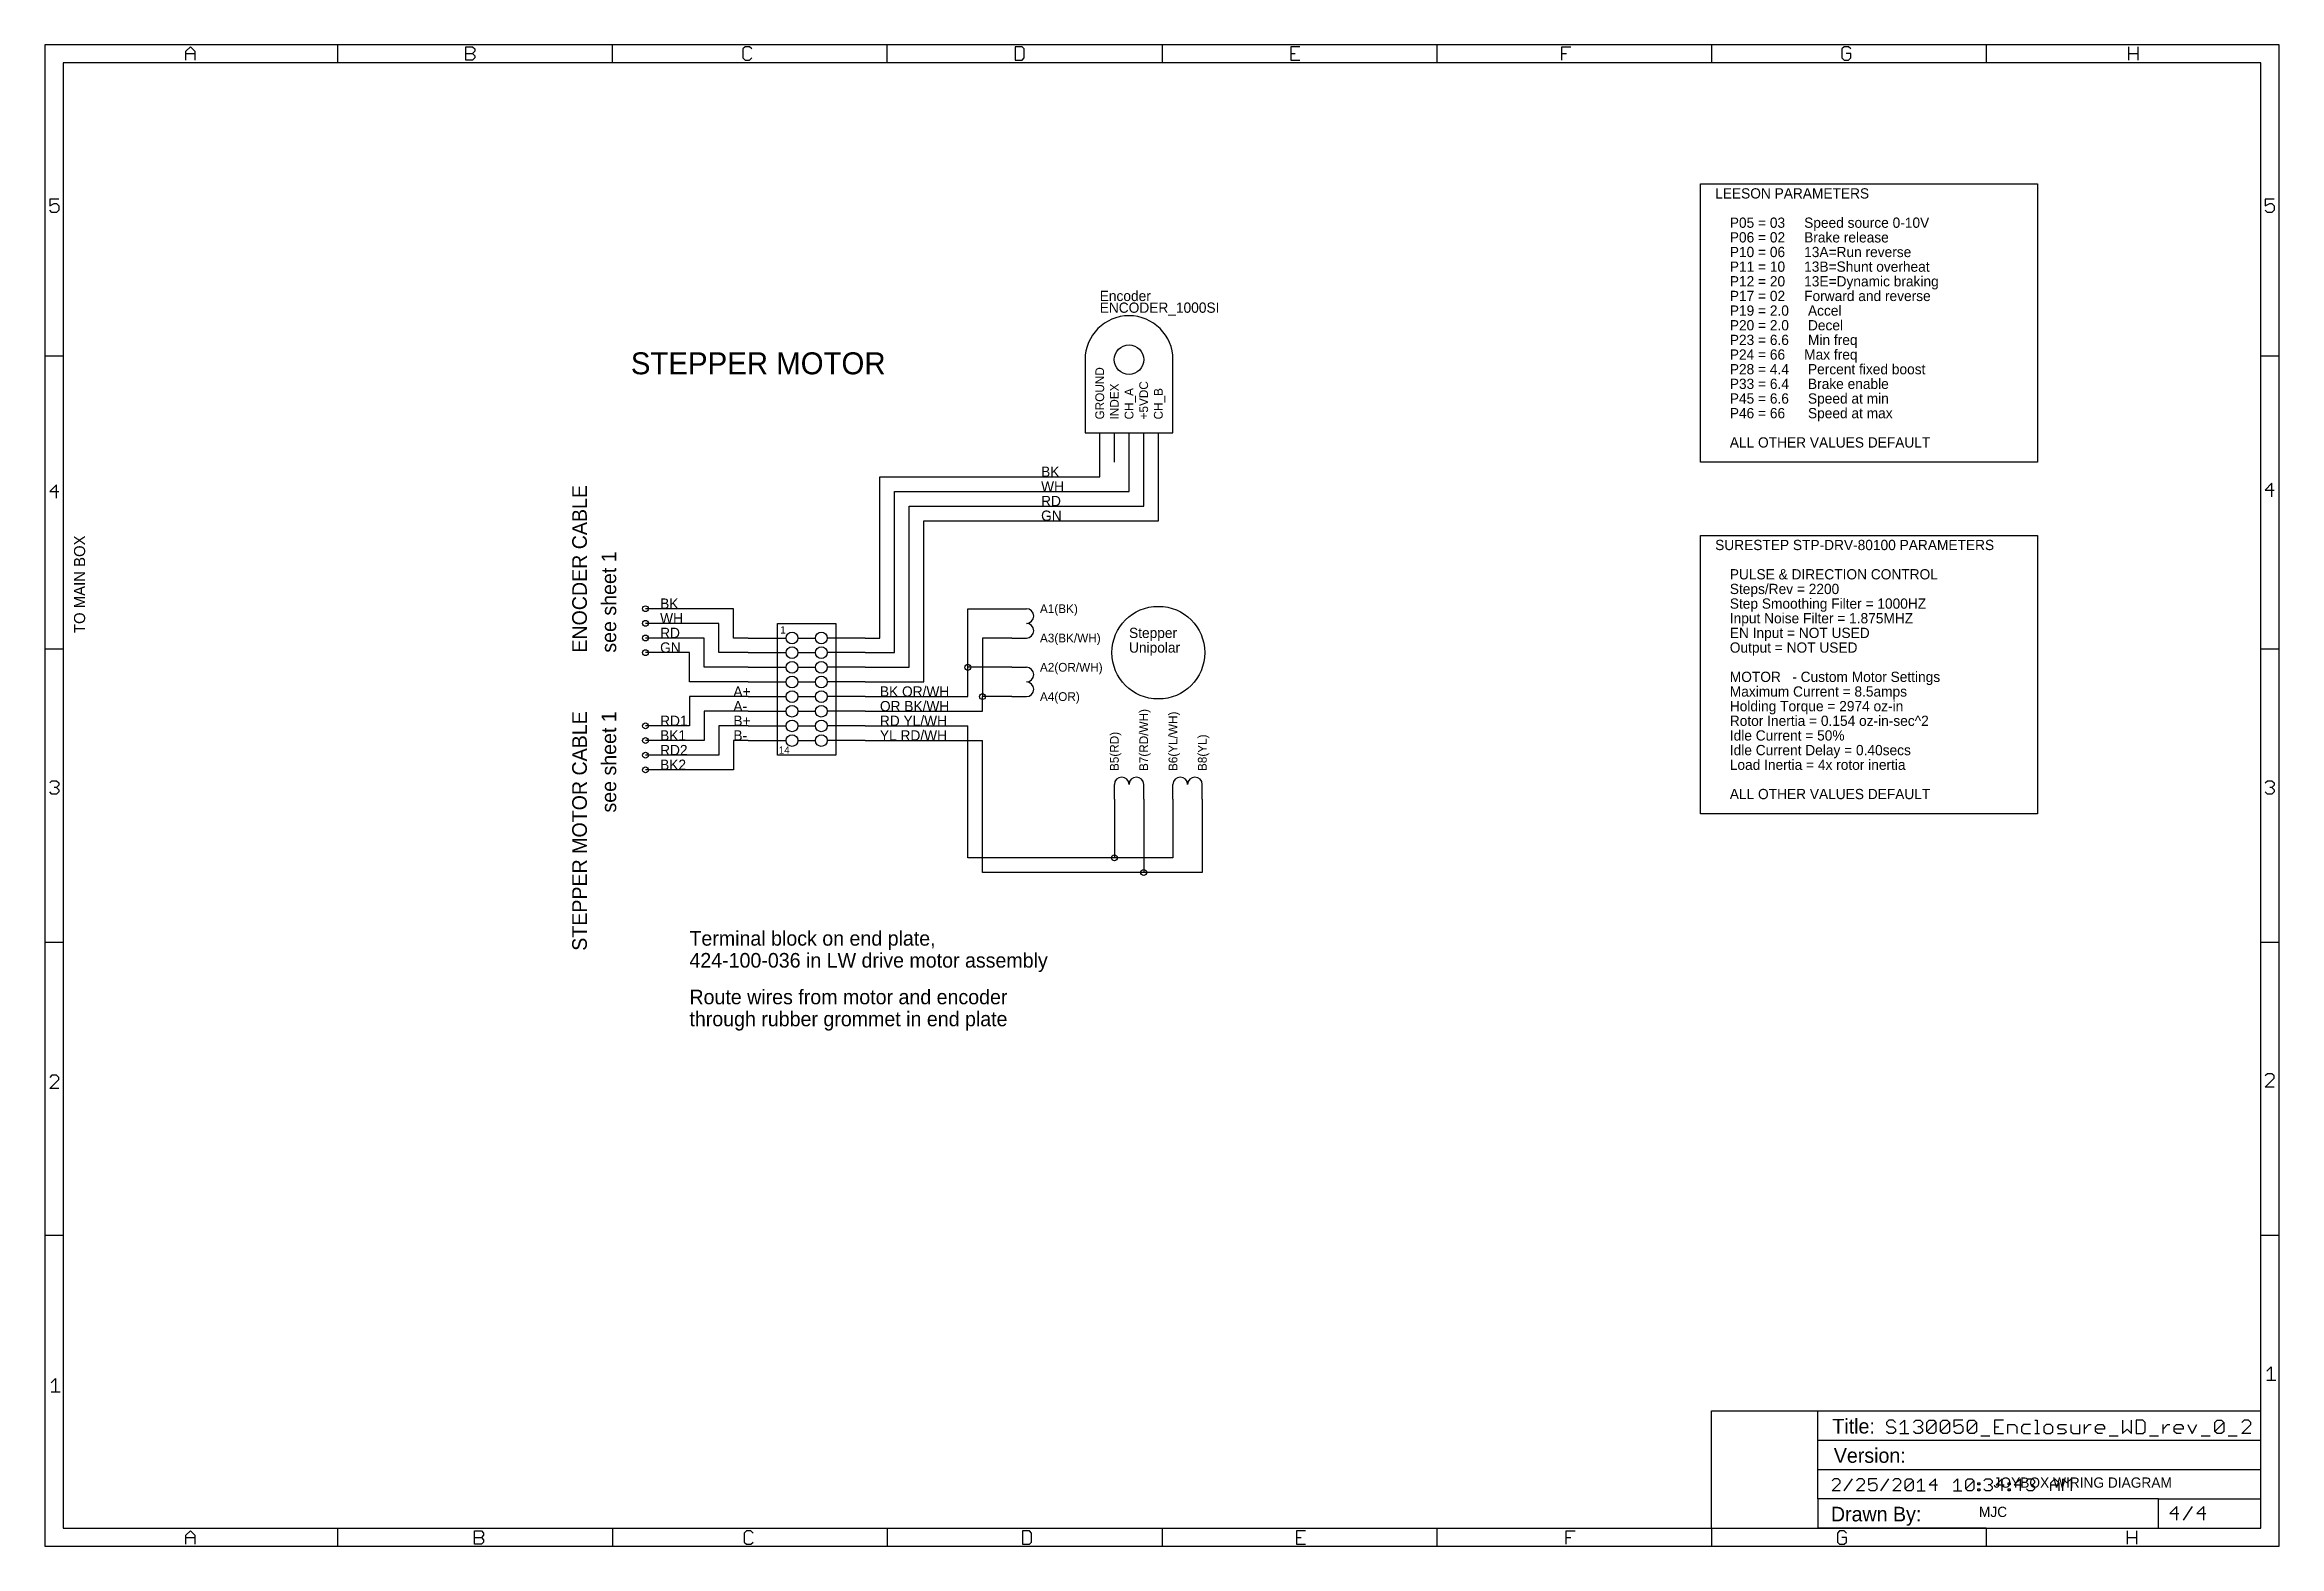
# Model space of a CAD drawing. Extents: x 0 to 387, y 0 to 260.
import ezdxf
from ezdxf.enums import TextEntityAlignment as Align

# ---------------------------------------------------------------- set-up
doc = ezdxf.new("R2010")
doc.units = 0
for name, color, linetype in [('91', 94, 'CONTINUOUS'), ('94', 14, 'CONTINUOUS'), ('95', 251, 'CONTINUOUS'), ('96', 251, 'CONTINUOUS')]:
    doc.layers.add(name, color=color, linetype=linetype)

msp = doc.modelspace()

# ---------------------------------------------------------------- linework, layer by layer
at = {"layer": '91'}
for p, q in [((287.02, 236.22), (345.44, 236.22)), ((287.02, 187.96), (287.02, 236.22)), ((345.44, 236.22), (345.44, 187.96)), ((182.88, 185.42), (182.88, 187.96)), ((187.96, 182.88), (187.96, 187.96)), ((190.5, 180.34), (190.5, 187.96)), ((193.04, 177.8), (193.04, 187.96)), ((345.44, 187.96), (287.02, 187.96)), ((144.78, 157.48), (144.78, 185.42)), ((144.78, 185.42), (182.88, 185.42)), ((147.32, 154.94), (147.32, 182.88)), ((147.32, 182.88), (187.96, 182.88)), ((149.86, 152.4), (149.86, 180.34)), ((149.86, 180.34), (190.5, 180.34)), ((152.4, 149.86), (152.4, 177.8)), ((152.4, 177.8), (193.04, 177.8)), ((287.02, 175.26), (345.44, 175.26)), ((287.02, 127), (287.02, 175.26)), ((345.44, 175.26), (345.44, 127)), ((119.38, 162.56), (104.14, 162.56)), ((116.84, 160.02), (104.14, 160.02)), ((116.84, 154.94), (116.84, 160.02)), ((119.38, 157.48), (119.38, 162.56)), ((160.02, 162.56), (167.64, 162.56)), ((160.02, 152.4), (160.02, 162.56)), ((114.3, 157.48), (104.14, 157.48)), ((114.3, 152.4), (114.3, 157.48)), ((121.92, 157.48), (119.38, 157.48)), ((142.24, 157.48), (144.78, 157.48)), ((167.64, 157.48), (162.56, 157.48)), ((162.56, 157.48), (162.56, 147.32)), ((111.76, 154.94), (104.14, 154.94)), ((111.76, 149.86), (111.76, 154.94)), ((121.92, 152.4), (114.3, 152.4)), ((121.92, 154.94), (116.84, 154.94)), ((142.24, 154.94), (147.32, 154.94)), ((142.24, 152.4), (149.86, 152.4)), ((160.02, 147.32), (160.02, 152.4)), ((167.64, 152.4), (160.02, 152.4)), ((121.92, 149.86), (111.76, 149.86)), ((121.92, 147.32), (111.76, 147.32)), ((111.76, 147.32), (111.76, 142.24)), ((142.24, 149.86), (152.4, 149.86)), ((142.24, 147.32), (160.02, 147.32)), ((167.64, 147.32), (162.56, 147.32)), ((162.56, 144.78), (162.56, 147.32)), ((121.92, 144.78), (114.3, 144.78)), ((114.3, 144.78), (114.3, 139.7)), ((142.24, 144.78), (162.56, 144.78)), ((111.76, 142.24), (104.14, 142.24)), ((114.3, 139.7), (104.14, 139.7)), ((121.92, 142.24), (116.84, 142.24)), ((116.84, 142.24), (116.84, 137.16)), ((121.92, 139.7), (119.38, 139.7)), ((119.38, 139.7), (119.38, 134.62)), ((142.24, 142.24), (160.02, 142.24)), ((142.24, 139.7), (162.56, 139.7)), ((160.02, 119.38), (160.02, 142.24)), ((162.56, 116.84), (162.56, 139.7)), ((116.84, 137.16), (104.14, 137.16)), ((119.38, 134.62), (104.14, 134.62)), ((185.42, 129.54), (185.42, 119.38)), ((190.5, 129.54), (190.5, 116.84)), ((195.58, 129.54), (195.58, 119.38)), ((200.66, 129.54), (200.66, 116.84)), ((345.44, 127), (287.02, 127)), ((185.42, 119.38), (160.02, 119.38)), ((190.5, 116.84), (162.56, 116.84)), ((195.58, 119.38), (185.42, 119.38)), ((200.66, 116.84), (190.5, 116.84))]:
    msp.add_line(p, q, dxfattribs=at)
for centre in [(104.14, 162.56), (104.14, 160.02), (104.14, 157.48), (104.14, 154.94), (160.02, 152.4), (162.56, 147.32), (104.14, 142.24), (104.14, 139.7), (104.14, 137.16), (104.14, 134.62), (185.42, 119.38), (190.5, 116.84)]:
    msp.add_circle(centre, 0.508, dxfattribs=at)
at = {"layer": '94'}
for p, q in [((50.8, 260.35), (0, 260.35)), ((0, 260.35), (0, 206.375)), ((24.4856, 259.2168), (25.2652, 259.9964)), ((25.2652, 259.9964), (26.0448, 259.2168)), ((98.425, 260.35), (50.8, 260.35)), ((50.8, 257.175), (50.8, 260.35)), ((72.9996, 257.6576), (72.9996, 259.9964)), ((72.9996, 259.9964), (74.169, 259.9964)), ((74.169, 259.9964), (74.5588, 259.6066)), ((74.5588, 259.6066), (74.5588, 259.2168)), ((146.05, 260.35), (98.425, 260.35)), ((98.425, 257.175), (98.425, 260.35)), ((121.3954, 259.9964), (121.0056, 259.6066)), ((121.0056, 259.6066), (121.0056, 258.0474)), ((122.175, 259.9964), (121.3954, 259.9964)), ((122.5648, 259.6066), (122.175, 259.9964)), ((193.675, 260.35), (146.05, 260.35)), ((146.05, 257.175), (146.05, 260.35)), ((168.2496, 259.9964), (168.2496, 257.6576)), ((169.419, 259.9964), (168.2496, 259.9964)), ((169.8088, 259.6066), (169.419, 259.9964)), ((169.8088, 258.0474), (169.8088, 259.6066)), ((241.3, 260.35), (193.675, 260.35)), ((193.675, 260.35), (193.675, 257.175)), ((217.5608, 259.9964), (216.0016, 259.9964)), ((216.0016, 259.9964), (216.0016, 257.6576)), ((288.925, 260.35), (241.3, 260.35)), ((241.3, 260.35), (241.3, 257.175)), ((262.9916, 257.6576), (262.9916, 259.9964)), ((262.9916, 259.9964), (264.5508, 259.9964)), ((336.55, 260.35), (288.925, 260.35)), ((288.925, 260.35), (288.925, 257.175)), ((311.8954, 259.9964), (311.5056, 259.6066)), ((311.5056, 259.6066), (311.5056, 258.0474)), ((312.675, 259.9964), (311.8954, 259.9964)), ((313.0648, 259.6066), (312.675, 259.9964)), ((387.35, 260.35), (336.55, 260.35)), ((336.55, 260.35), (336.55, 257.175)), ((361.2896, 257.6576), (361.2896, 259.9964)), ((362.8488, 259.9964), (362.8488, 257.6576)), ((387.35, 206.375), (387.35, 260.35)), ((50.8, 257.175), (3.175, 257.175)), ((3.175, 257.175), (3.175, 206.375)), ((24.4856, 257.6576), (24.4856, 259.2168)), ((24.4856, 258.827), (26.0448, 258.827)), ((26.0448, 259.2168), (26.0448, 257.6576)), ((98.425, 257.175), (50.8, 257.175)), ((72.9996, 258.827), (74.169, 258.827)), ((74.169, 257.6576), (72.9996, 257.6576)), ((74.5588, 259.2168), (74.169, 258.827)), ((74.169, 258.827), (74.5588, 258.4372)), ((74.5588, 258.0474), (74.169, 257.6576)), ((74.5588, 258.4372), (74.5588, 258.0474)), ((146.05, 257.175), (98.425, 257.175)), ((121.0056, 258.0474), (121.3954, 257.6576)), ((121.3954, 257.6576), (122.175, 257.6576)), ((122.175, 257.6576), (122.5648, 258.0474)), ((193.675, 257.175), (146.05, 257.175)), ((168.2496, 257.6576), (169.419, 257.6576)), ((169.419, 257.6576), (169.8088, 258.0474)), ((241.3, 257.175), (193.675, 257.175)), ((216.0016, 258.827), (216.7812, 258.827)), ((216.0016, 257.6576), (217.5608, 257.6576)), ((288.925, 257.175), (241.3, 257.175)), ((262.9916, 258.827), (263.7712, 258.827)), ((336.55, 257.175), (288.925, 257.175)), ((311.5056, 258.0474), (311.8954, 257.6576)), ((311.8954, 257.6576), (312.675, 257.6576)), ((313.0648, 258.827), (312.2852, 258.827)), ((312.675, 257.6576), (313.0648, 258.0474)), ((313.0648, 258.0474), (313.0648, 258.827)), ((384.175, 257.175), (336.55, 257.175)), ((361.2896, 258.827), (362.8488, 258.827)), ((384.175, 206.375), (384.175, 257.175)), ((2.4228, 233.5804), (0.8636, 233.5804)), ((0.8636, 233.5804), (0.8636, 232.411)), ((0.8636, 232.411), (1.6432, 232.8008)), ((1.6432, 232.8008), (2.033, 232.8008)), ((2.033, 232.8008), (2.4228, 232.411)), ((2.4228, 232.411), (2.4228, 231.6314)), ((386.4708, 233.5804), (384.9116, 233.5804)), ((384.9116, 233.5804), (384.9116, 232.411)), ((384.9116, 232.411), (385.6912, 232.8008)), ((385.6912, 232.8008), (386.081, 232.8008)), ((386.081, 232.8008), (386.4708, 232.411)), ((386.4708, 232.411), (386.4708, 231.6314)), ((1.2534, 231.2416), (0.8636, 231.6314)), ((2.033, 231.2416), (1.2534, 231.2416)), ((2.4228, 231.6314), (2.033, 231.2416)), ((385.3014, 231.2416), (384.9116, 231.6314)), ((386.081, 231.2416), (385.3014, 231.2416)), ((386.4708, 231.6314), (386.081, 231.2416)), ((0, 206.375), (0, 155.575)), ((0, 206.375), (3.175, 206.375)), ((3.175, 206.375), (3.175, 155.575)), ((180.34, 205.74), (180.34, 193.04)), ((195.58, 193.04), (195.58, 205.74)), ((384.175, 155.575), (384.175, 206.375)), ((384.175, 206.375), (387.35, 206.375)), ((387.35, 155.575), (387.35, 206.375)), ((180.34, 193.04), (195.58, 193.04)), ((182.88, 187.96), (182.88, 193.04)), ((185.42, 187.96), (185.42, 193.04)), ((187.96, 187.96), (187.96, 193.04)), ((190.5, 187.96), (190.5, 193.04)), ((193.04, 187.96), (193.04, 193.04)), ((2.033, 184.0504), (0.8636, 182.881)), ((0.8636, 182.881), (2.4228, 182.881)), ((2.033, 181.7116), (2.033, 184.0504)), ((386.081, 184.3044), (384.9116, 183.135)), ((384.9116, 183.135), (386.4708, 183.135)), ((386.081, 181.9656), (386.081, 184.3044)), ((127, 157.48), (127, 160.02)), ((127, 160.02), (137.16, 160.02)), ((137.16, 160.02), (137.16, 157.48)), ((167.64, 162.56), (170.18, 162.56)), ((0, 155.575), (0, 104.775)), ((0, 155.575), (3.175, 155.575)), ((3.175, 155.575), (3.175, 104.775)), ((121.92, 157.48), (127, 157.48)), ((127, 154.94), (127, 157.48)), ((127, 157.48), (128.524, 157.48)), ((130.556, 157.48), (133.604, 157.48)), ((137.16, 157.48), (135.636, 157.48)), ((137.16, 157.48), (137.16, 154.94)), ((142.24, 157.48), (137.16, 157.48)), ((167.64, 157.48), (170.18, 157.48)), ((384.175, 104.775), (384.175, 155.575)), ((384.175, 155.575), (387.35, 155.575)), ((387.35, 104.775), (387.35, 155.575)), ((121.92, 154.94), (127, 154.94)), ((121.92, 152.4), (127, 152.4)), ((127, 152.4), (127, 154.94)), ((127, 154.94), (128.524, 154.94)), ((127, 149.86), (127, 152.4)), ((127, 152.4), (128.524, 152.4)), ((130.556, 154.94), (133.604, 154.94)), ((130.556, 152.4), (133.604, 152.4)), ((137.16, 154.94), (135.636, 154.94)), ((137.16, 152.4), (135.636, 152.4)), ((137.16, 154.94), (137.16, 152.4)), ((142.24, 154.94), (137.16, 154.94)), ((137.16, 152.4), (137.16, 149.86)), ((142.24, 152.4), (137.16, 152.4)), ((167.64, 152.4), (170.18, 152.4)), ((121.92, 149.86), (127, 149.86)), ((121.92, 147.32), (127, 147.32)), ((127, 147.32), (127, 149.86)), ((127, 149.86), (128.524, 149.86)), ((127, 144.78), (127, 147.32)), ((127, 147.32), (128.524, 147.32)), ((130.556, 149.86), (133.604, 149.86)), ((130.556, 147.32), (133.604, 147.32)), ((137.16, 149.86), (135.636, 149.86)), ((137.16, 147.32), (135.636, 147.32)), ((137.16, 149.86), (137.16, 147.32)), ((142.24, 149.86), (137.16, 149.86)), ((137.16, 147.32), (137.16, 144.78)), ((142.24, 147.32), (137.16, 147.32)), ((167.64, 147.32), (170.18, 147.32)), ((121.92, 144.78), (127, 144.78)), ((127, 142.24), (127, 144.78)), ((127, 144.78), (128.524, 144.78)), ((130.556, 144.78), (133.604, 144.78)), ((137.16, 144.78), (135.636, 144.78)), ((137.16, 144.78), (137.16, 142.24)), ((142.24, 144.78), (137.16, 144.78)), ((121.92, 142.24), (127, 142.24)), ((121.92, 139.7), (127, 139.7)), ((127, 139.7), (127, 142.24)), ((127, 142.24), (128.524, 142.24)), ((127, 137.16), (127, 139.7)), ((127, 139.7), (128.524, 139.7)), ((130.556, 142.24), (133.604, 142.24)), ((130.556, 139.7), (133.604, 139.7)), ((137.16, 142.24), (135.636, 142.24)), ((137.16, 139.7), (135.636, 139.7)), ((137.16, 142.24), (137.16, 139.7)), ((142.24, 142.24), (137.16, 142.24)), ((137.16, 139.7), (137.16, 137.16)), ((142.24, 139.7), (137.16, 139.7)), ((137.16, 137.16), (127, 137.16)), ((0.8636, 132.3526), (1.2534, 132.7424)), ((1.2534, 132.7424), (2.033, 132.7424)), ((2.033, 132.7424), (2.4228, 132.3526)), ((2.4228, 131.9628), (2.033, 131.573)), ((2.4228, 132.3526), (2.4228, 131.9628)), ((185.42, 129.54), (185.42, 132.08)), ((190.5, 129.54), (190.5, 132.08)), ((195.58, 129.54), (195.58, 132.08)), ((200.66, 129.54), (200.66, 132.08)), ((384.9116, 132.3526), (385.3014, 132.7424)), ((385.3014, 132.7424), (386.081, 132.7424)), ((386.081, 132.7424), (386.4708, 132.3526)), ((386.4708, 131.9628), (386.081, 131.573)), ((386.4708, 132.3526), (386.4708, 131.9628)), ((1.2534, 130.4036), (0.8636, 130.7934)), ((2.033, 130.4036), (1.2534, 130.4036)), ((2.033, 131.573), (1.6432, 131.573)), ((2.033, 131.573), (2.4228, 131.1832)), ((2.4228, 130.7934), (2.033, 130.4036)), ((2.4228, 131.1832), (2.4228, 130.7934)), ((385.3014, 130.4036), (384.9116, 130.7934)), ((386.081, 130.4036), (385.3014, 130.4036)), ((386.081, 131.573), (385.6912, 131.573)), ((386.081, 131.573), (386.4708, 131.1832)), ((386.4708, 130.7934), (386.081, 130.4036)), ((386.4708, 131.1832), (386.4708, 130.7934)), ((0, 104.775), (0, 53.975)), ((0, 104.775), (3.175, 104.775)), ((3.175, 104.775), (3.175, 53.975)), ((384.175, 53.975), (384.175, 104.775)), ((384.175, 104.775), (387.35, 104.775)), ((387.35, 53.975), (387.35, 104.775)), ((1.2534, 81.6884), (0.8636, 81.2986)), ((2.033, 81.6884), (1.2534, 81.6884)), ((2.4228, 81.2986), (2.033, 81.6884)), ((385.3014, 81.9424), (384.9116, 81.5526)), ((386.081, 81.9424), (385.3014, 81.9424)), ((386.4708, 81.5526), (386.081, 81.9424)), ((386.4708, 81.1628), (386.4708, 81.5526)), ((0.8636, 79.3496), (2.4228, 80.9088)), ((2.4228, 79.3496), (0.8636, 79.3496)), ((2.4228, 80.9088), (2.4228, 81.2986)), ((384.9116, 79.6036), (386.4708, 81.1628)), ((386.4708, 79.6036), (384.9116, 79.6036)), ((0, 53.975), (0, 0)), ((0, 53.975), (3.175, 53.975)), ((3.175, 53.975), (3.175, 3.175)), ((384.175, 23.495), (384.175, 53.975)), ((384.175, 53.975), (387.35, 53.975)), ((387.35, 0), (387.35, 53.975)), ((385.1656, 30.3628), (385.9452, 31.1424)), ((385.9452, 31.1424), (385.9452, 28.8036)), ((1.1176, 28.3308), (1.8972, 29.1104)), ((1.8972, 29.1104), (1.8972, 26.7716)), ((385.1656, 28.8036), (386.7248, 28.8036)), ((1.1176, 26.7716), (2.6768, 26.7716)), ((288.925, 3.175), (288.925, 23.495)), ((288.925, 23.495), (307.34, 23.495)), ((307.34, 23.495), (384.175, 23.495)), ((307.34, 18.415), (307.34, 23.495)), ((384.175, 18.415), (384.175, 23.495)), ((319.6424, 21.8714), (319.2526, 21.4816)), ((319.2526, 21.4816), (319.2526, 21.0918)), ((319.2526, 21.0918), (319.6424, 20.702)), ((319.6424, 19.5326), (319.2526, 19.9224)), ((320.422, 21.8714), (319.6424, 21.8714)), ((319.6424, 20.702), (320.422, 20.702)), ((320.422, 19.5326), (319.6424, 19.5326)), ((320.8118, 21.4816), (320.422, 21.8714)), ((320.422, 20.702), (320.8118, 20.3122)), ((320.8118, 19.9224), (320.422, 19.5326)), ((320.8118, 20.3122), (320.8118, 19.9224)), ((321.5914, 21.0918), (322.371, 21.8714)), ((321.5914, 19.5326), (323.1506, 19.5326)), ((322.371, 21.8714), (322.371, 19.5326)), ((323.9302, 21.4816), (324.32, 21.8714)), ((324.32, 19.5326), (323.9302, 19.9224)), ((324.32, 21.8714), (325.0996, 21.8714)), ((325.0996, 19.5326), (324.32, 19.5326)), ((325.0996, 20.702), (324.7098, 20.702)), ((325.0996, 21.8714), (325.4894, 21.4816)), ((325.4894, 21.0918), (325.0996, 20.702)), ((325.0996, 20.702), (325.4894, 20.3122)), ((325.4894, 19.9224), (325.0996, 19.5326)), ((325.4894, 21.4816), (325.4894, 21.0918)), ((325.4894, 20.3122), (325.4894, 19.9224)), ((326.269, 21.4816), (326.6588, 21.8714)), ((326.269, 19.9224), (326.269, 21.4816)), ((326.269, 19.9224), (327.8282, 21.4816)), ((326.6588, 19.5326), (326.269, 19.9224)), ((326.6588, 21.8714), (327.4384, 21.8714)), ((327.4384, 19.5326), (326.6588, 19.5326)), ((327.4384, 21.8714), (327.8282, 21.4816)), ((327.8282, 19.9224), (327.4384, 19.5326)), ((327.8282, 21.4816), (327.8282, 19.9224)), ((328.6078, 21.4816), (328.9976, 21.8714)), ((328.6078, 19.9224), (328.6078, 21.4816)), ((328.6078, 19.9224), (330.167, 21.4816)), ((328.9976, 19.5326), (328.6078, 19.9224)), ((328.9976, 21.8714), (329.7772, 21.8714)), ((329.7772, 19.5326), (328.9976, 19.5326)), ((329.7772, 21.8714), (330.167, 21.4816)), ((330.167, 19.9224), (329.7772, 19.5326)), ((330.167, 21.4816), (330.167, 19.9224)), ((332.5058, 21.8714), (330.9466, 21.8714)), ((330.9466, 21.8714), (330.9466, 20.702)), ((330.9466, 20.702), (331.7262, 21.0918)), ((331.3364, 19.5326), (330.9466, 19.9224)), ((332.116, 19.5326), (331.3364, 19.5326)), ((331.7262, 21.0918), (332.116, 21.0918)), ((332.116, 21.0918), (332.5058, 20.702)), ((332.5058, 19.9224), (332.116, 19.5326)), ((332.5058, 20.702), (332.5058, 19.9224)), ((333.2854, 21.4816), (333.6752, 21.8714)), ((333.2854, 19.9224), (333.2854, 21.4816)), ((333.2854, 19.9224), (334.8446, 21.4816)), ((333.6752, 19.5326), (333.2854, 19.9224)), ((333.6752, 21.8714), (334.4548, 21.8714)), ((334.4548, 19.5326), (333.6752, 19.5326)), ((334.4548, 21.8714), (334.8446, 21.4816)), ((334.8446, 19.9224), (334.4548, 19.5326)), ((334.8446, 21.4816), (334.8446, 19.9224)), ((339.5222, 21.8714), (337.963, 21.8714)), ((337.963, 21.8714), (337.963, 19.5326)), ((337.963, 20.702), (338.7426, 20.702)), ((337.963, 19.5326), (339.5222, 19.5326)), ((340.3018, 19.5326), (340.3018, 21.0918)), ((340.3018, 21.0918), (341.4712, 21.0918)), ((341.4712, 21.0918), (341.861, 20.702)), ((341.861, 20.702), (341.861, 19.5326)), ((343.0304, 21.0918), (342.6406, 20.702)), ((342.6406, 20.702), (342.6406, 19.9224)), ((342.6406, 19.9224), (343.0304, 19.5326)), ((344.1998, 21.0918), (343.0304, 21.0918)), ((343.0304, 19.5326), (344.1998, 19.5326)), ((344.9794, 21.8714), (345.3692, 21.8714)), ((344.9794, 19.5326), (345.759, 19.5326)), ((345.3692, 21.8714), (345.3692, 19.5326)), ((346.9284, 21.0918), (346.5386, 20.702)), ((346.5386, 20.702), (346.5386, 19.9224)), ((346.5386, 19.9224), (346.9284, 19.5326)), ((347.708, 21.0918), (346.9284, 21.0918)), ((346.9284, 19.5326), (347.708, 19.5326)), ((348.0978, 20.702), (347.708, 21.0918)), ((347.708, 19.5326), (348.0978, 19.9224)), ((348.0978, 19.9224), (348.0978, 20.702)), ((348.8774, 20.702), (349.2672, 21.0918)), ((349.2672, 20.3122), (348.8774, 20.702)), ((348.8774, 19.5326), (350.0468, 19.5326)), ((349.2672, 21.0918), (350.4366, 21.0918)), ((350.0468, 20.3122), (349.2672, 20.3122)), ((350.4366, 19.9224), (350.0468, 20.3122)), ((350.0468, 19.5326), (350.4366, 19.9224)), ((351.2162, 21.0918), (351.2162, 19.9224)), ((351.2162, 19.9224), (351.606, 19.5326)), ((351.606, 19.5326), (352.7754, 19.5326)), ((352.7754, 19.5326), (352.7754, 21.0918)), ((353.555, 19.5326), (353.555, 21.0918)), ((353.555, 20.3122), (354.3346, 21.0918)), ((354.3346, 21.0918), (354.7244, 21.0918)), ((355.504, 20.702), (355.8937, 21.0918)), ((355.504, 19.9224), (355.504, 20.702)), ((357.0631, 20.3122), (355.504, 20.3122)), ((355.8937, 19.5326), (355.504, 19.9224)), ((355.8937, 21.0918), (356.6733, 21.0918)), ((356.6733, 19.5326), (355.8937, 19.5326)), ((356.6733, 21.0918), (357.0631, 20.702)), ((357.0631, 20.702), (357.0631, 20.3122)), ((360.1815, 21.8714), (360.1815, 19.5326)), ((360.1815, 19.5326), (360.9611, 20.3122)), ((360.9611, 20.3122), (361.7407, 19.5326)), ((361.7407, 19.5326), (361.7407, 21.8714)), ((362.5203, 21.8714), (362.5203, 19.5326)), ((363.6897, 21.8714), (362.5203, 21.8714)), ((362.5203, 19.5326), (363.6897, 19.5326)), ((364.0795, 21.4816), (363.6897, 21.8714)), ((363.6897, 19.5326), (364.0795, 19.9224)), ((364.0795, 19.9224), (364.0795, 21.4816)), ((367.1979, 19.5326), (367.1979, 21.0918)), ((367.1979, 20.3122), (367.9775, 21.0918)), ((367.9775, 21.0918), (368.3673, 21.0918)), ((369.1469, 20.702), (369.5367, 21.0918)), ((369.1469, 19.9224), (369.1469, 20.702)), ((370.7061, 20.3122), (369.1469, 20.3122)), ((369.5367, 19.5326), (369.1469, 19.9224)), ((369.5367, 21.0918), (370.3163, 21.0918)), ((370.3163, 19.5326), (369.5367, 19.5326)), ((370.3163, 21.0918), (370.7061, 20.702)), ((370.7061, 20.702), (370.7061, 20.3122)), ((371.4857, 21.0918), (372.2653, 19.5326)), ((372.2653, 19.5326), (373.0449, 21.0918)), ((376.1633, 21.4816), (376.5531, 21.8714)), ((376.1633, 19.9224), (376.1633, 21.4816)), ((376.1633, 19.9224), (377.7225, 21.4816)), ((376.5531, 19.5326), (376.1633, 19.9224)), ((376.5531, 21.8714), (377.3327, 21.8714)), ((377.3327, 19.5326), (376.5531, 19.5326)), ((377.3327, 21.8714), (377.7225, 21.4816)), ((377.7225, 19.9224), (377.3327, 19.5326)), ((377.7225, 21.4816), (377.7225, 19.9224)), ((381.2307, 21.8714), (380.8409, 21.4816)), ((380.8409, 19.5326), (382.4001, 21.0918)), ((382.4001, 19.5326), (380.8409, 19.5326)), ((382.0103, 21.8714), (381.2307, 21.8714)), ((382.4001, 21.4816), (382.0103, 21.8714)), ((382.4001, 21.0918), (382.4001, 21.4816)), ((307.34, 13.335), (307.34, 18.415)), ((307.34, 18.415), (384.175, 18.415)), ((335.6242, 19.1428), (337.1834, 19.1428)), ((357.8427, 19.1428), (359.4019, 19.1428)), ((364.8591, 19.1428), (366.4183, 19.1428)), ((373.8245, 19.1428), (375.3837, 19.1428)), ((378.5021, 19.1428), (380.0613, 19.1428)), ((384.175, 13.335), (384.175, 18.415)), ((307.34, 8.255), (307.34, 13.335)), ((307.34, 13.335), (384.175, 13.335)), ((310.1936, 11.7239), (309.8419, 11.3722)), ((310.8969, 11.7239), (310.1936, 11.7239)), ((311.2486, 11.3722), (310.8969, 11.7239)), ((311.9468, 9.6139), (313.3535, 11.7239)), ((314.4034, 11.7239), (314.0517, 11.3722)), ((315.1067, 11.7239), (314.4034, 11.7239)), ((315.4584, 11.3722), (315.1067, 11.7239)), ((317.5633, 11.7239), (316.1567, 11.7239)), ((316.1567, 11.7239), (316.1567, 10.6689)), ((318.2616, 9.6139), (319.6682, 11.7239)), ((320.7182, 11.7239), (320.3665, 11.3722)), ((321.4215, 11.7239), (320.7182, 11.7239)), ((321.7732, 11.3722), (321.4215, 11.7239)), ((322.4714, 11.3722), (322.8231, 11.7239)), ((322.8231, 11.7239), (323.5264, 11.7239)), ((323.5264, 11.7239), (323.8781, 11.3722)), ((324.5763, 11.0206), (325.2797, 11.7239)), ((325.2797, 11.7239), (325.2797, 9.6139)), ((327.7363, 11.7239), (326.6813, 10.6689)), ((327.7363, 9.6139), (327.7363, 11.7239)), ((330.8911, 11.0206), (331.5944, 11.7239)), ((331.5944, 11.7239), (331.5944, 9.6139)), ((332.996, 11.3722), (333.3477, 11.7239)), ((333.3477, 11.7239), (334.051, 11.7239)), ((334.051, 11.7239), (334.4027, 11.3722)), ((336.1534, 11.3722), (336.5051, 11.7239)), ((336.5051, 11.7239), (337.2084, 11.7239)), ((337.2084, 11.7239), (337.5601, 11.3722)), ((339.3133, 11.7239), (338.2583, 10.6689)), ((339.3133, 9.6139), (339.3133, 11.7239)), ((342.4707, 11.7239), (341.4157, 10.6689)), ((342.4707, 9.6139), (342.4707, 11.7239)), ((343.5206, 11.3722), (343.8723, 11.7239)), ((343.8723, 11.7239), (344.5756, 11.7239)), ((344.5756, 11.7239), (344.9273, 11.3722)), ((347.7304, 11.0206), (348.4338, 11.7239)), ((348.4338, 11.7239), (349.1371, 11.0206)), ((349.8354, 9.6139), (349.8354, 11.7239)), ((349.8354, 11.7239), (350.5387, 11.0206)), ((350.5387, 11.0206), (351.242, 11.7239)), ((351.242, 11.7239), (351.242, 9.6139)), ((384.175, 8.255), (384.175, 13.335)), ((366.395, 8.255), (307.34, 8.255)), ((307.34, 8.255), (307.34, 3.175)), ((309.8419, 9.6139), (311.2486, 11.0206)), ((311.2486, 9.6139), (309.8419, 9.6139)), ((311.2486, 11.0206), (311.2486, 11.3722)), ((314.0517, 9.6139), (315.4584, 11.0206)), ((315.4584, 9.6139), (314.0517, 9.6139)), ((315.4584, 11.0206), (315.4584, 11.3722)), ((316.1567, 10.6689), (316.86, 11.0206)), ((316.5083, 9.6139), (316.1567, 9.9656)), ((317.2117, 9.6139), (316.5083, 9.6139)), ((316.86, 11.0206), (317.2117, 11.0206)), ((317.2117, 11.0206), (317.5633, 10.6689)), ((317.5633, 9.9656), (317.2117, 9.6139)), ((317.5633, 10.6689), (317.5633, 9.9656)), ((320.3665, 9.6139), (321.7732, 11.0206)), ((321.7732, 9.6139), (320.3665, 9.6139)), ((321.7732, 11.0206), (321.7732, 11.3722)), ((322.4714, 9.9656), (322.4714, 11.3722)), ((322.4714, 9.9656), (323.8781, 11.3722)), ((322.8231, 9.6139), (322.4714, 9.9656)), ((323.5264, 9.6139), (322.8231, 9.6139)), ((323.8781, 9.9656), (323.5264, 9.6139)), ((323.8781, 11.3722), (323.8781, 9.9656)), ((324.5763, 9.6139), (325.983, 9.6139)), ((326.6813, 10.6689), (328.0879, 10.6689)), ((330.8911, 9.6139), (332.2978, 9.6139)), ((332.996, 9.9656), (332.996, 11.3722)), ((332.996, 9.9656), (334.4027, 11.3722)), ((333.3477, 9.6139), (332.996, 9.9656)), ((334.051, 9.6139), (333.3477, 9.6139)), ((334.4027, 9.9656), (334.051, 9.6139)), ((334.4027, 11.3722), (334.4027, 9.9656)), ((335.1009, 11.0206), (335.4526, 11.0206)), ((335.1009, 10.6689), (335.1009, 11.0206)), ((335.4526, 10.6689), (335.1009, 10.6689)), ((335.1009, 9.9656), (335.4526, 9.9656)), ((335.1009, 9.6139), (335.1009, 9.9656)), ((335.4526, 9.6139), (335.1009, 9.6139)), ((335.4526, 11.0206), (335.4526, 10.6689)), ((335.4526, 9.9656), (335.4526, 9.6139)), ((336.5051, 9.6139), (336.1534, 9.9656)), ((337.2084, 9.6139), (336.5051, 9.6139)), ((337.2084, 10.6689), (336.8567, 10.6689)), ((337.5601, 11.0206), (337.2084, 10.6689)), ((337.2084, 10.6689), (337.5601, 10.3172)), ((337.5601, 9.9656), (337.2084, 9.6139)), ((337.5601, 11.3722), (337.5601, 11.0206)), ((337.5601, 10.3172), (337.5601, 9.9656)), ((338.2583, 10.6689), (339.665, 10.6689)), ((340.3632, 11.0206), (340.7149, 11.0206)), ((340.3632, 10.6689), (340.3632, 11.0206)), ((340.7149, 10.6689), (340.3632, 10.6689)), ((340.3632, 9.9656), (340.7149, 9.9656)), ((340.3632, 9.6139), (340.3632, 9.9656)), ((340.7149, 9.6139), (340.3632, 9.6139)), ((340.7149, 11.0206), (340.7149, 10.6689)), ((340.7149, 9.9656), (340.7149, 9.6139)), ((341.4157, 10.6689), (342.8224, 10.6689)), ((343.8723, 9.6139), (343.5206, 9.9656)), ((344.5756, 9.6139), (343.8723, 9.6139)), ((344.5756, 10.6689), (344.2239, 10.6689)), ((344.9273, 11.0206), (344.5756, 10.6689)), ((344.5756, 10.6689), (344.9273, 10.3172)), ((344.9273, 9.9656), (344.5756, 9.6139)), ((344.9273, 11.3722), (344.9273, 11.0206)), ((344.9273, 10.3172), (344.9273, 9.9656)), ((347.7304, 9.6139), (347.7304, 11.0206)), ((347.7304, 10.6689), (349.1371, 10.6689)), ((349.1371, 11.0206), (349.1371, 9.6139)), ((366.395, 3.175), (366.395, 8.255)), ((366.395, 8.255), (384.175, 8.255)), ((384.175, 3.175), (384.175, 8.255)), ((369.571, 6.8854), (368.4016, 5.716)), ((368.4016, 5.716), (369.9608, 5.716)), ((369.571, 4.5466), (369.571, 6.8854)), ((370.7404, 4.5466), (372.2996, 6.8854)), ((374.2486, 6.8854), (373.0792, 5.716)), ((373.0792, 5.716), (374.6384, 5.716)), ((374.2486, 4.5466), (374.2486, 6.8854)), ((0, 0), (50.8, 0)), ((3.175, 3.175), (50.8, 3.175)), ((24.4856, 1.9148), (25.2652, 2.6944)), ((24.4856, 0.3556), (24.4856, 1.9148)), ((24.4856, 1.525), (26.0448, 1.525)), ((25.2652, 2.6944), (26.0448, 1.9148)), ((26.0448, 1.9148), (26.0448, 0.3556)), ((50.8, 3.175), (98.425, 3.175)), ((50.8, 0), (50.8, 3.175)), ((50.8, 0), (98.425, 0)), ((74.5236, 0.3556), (74.5236, 2.6944)), ((74.5236, 2.6944), (75.693, 2.6944)), ((74.5236, 1.525), (75.693, 1.525)), ((75.693, 0.3556), (74.5236, 0.3556)), ((75.693, 2.6944), (76.0828, 2.3046)), ((76.0828, 1.9148), (75.693, 1.525)), ((75.693, 1.525), (76.0828, 1.1352)), ((76.0828, 0.7454), (75.693, 0.3556)), ((76.0828, 2.3046), (76.0828, 1.9148)), ((76.0828, 1.1352), (76.0828, 0.7454)), ((98.425, 3.175), (146.05, 3.175)), ((98.425, 3.175), (98.425, 0)), ((98.425, 0), (146.05, 0)), ((121.6494, 2.6944), (121.2596, 2.3046)), ((121.2596, 2.3046), (121.2596, 0.7454)), ((121.2596, 0.7454), (121.6494, 0.3556)), ((122.429, 2.6944), (121.6494, 2.6944)), ((121.6494, 0.3556), (122.429, 0.3556)), ((122.8188, 2.3046), (122.429, 2.6944)), ((122.429, 0.3556), (122.8188, 0.7454)), ((146.05, 3.175), (193.675, 3.175)), ((146.05, 3.175), (146.05, 0)), ((146.05, 0), (193.675, 0)), ((169.5196, 2.6944), (169.5196, 0.3556)), ((170.689, 2.6944), (169.5196, 2.6944)), ((169.5196, 0.3556), (170.689, 0.3556)), ((171.0788, 2.3046), (170.689, 2.6944)), ((170.689, 0.3556), (171.0788, 0.7454)), ((171.0788, 0.7454), (171.0788, 2.3046)), ((193.675, 3.175), (241.3, 3.175)), ((193.675, 3.175), (193.675, 0)), ((193.675, 0), (241.3, 0)), ((218.5768, 2.6944), (217.0176, 2.6944)), ((217.0176, 2.6944), (217.0176, 0.3556)), ((217.0176, 1.525), (217.7972, 1.525)), ((217.0176, 0.3556), (218.5768, 0.3556)), ((241.3, 3.175), (288.925, 3.175)), ((241.3, 3.175), (241.3, 0)), ((241.3, 0), (288.925, 0)), ((263.7536, 0.3556), (263.7536, 2.6944)), ((263.7536, 2.6944), (265.3128, 2.6944)), ((263.7536, 1.525), (264.5332, 1.525)), ((288.925, 3.175), (307.34, 3.175)), ((288.925, 3.175), (288.925, 0)), ((288.925, 0), (336.55, 0)), ((336.55, 3.175), (307.34, 3.175)), ((307.34, 3.175), (366.395, 3.175)), ((311.1334, 2.6944), (310.7436, 2.3046)), ((310.7436, 2.3046), (310.7436, 0.7454)), ((310.7436, 0.7454), (311.1334, 0.3556)), ((311.913, 2.6944), (311.1334, 2.6944)), ((311.1334, 0.3556), (311.913, 0.3556)), ((312.3028, 1.525), (311.5232, 1.525)), ((312.3028, 2.3046), (311.913, 2.6944)), ((311.913, 0.3556), (312.3028, 0.7454)), ((312.3028, 0.7454), (312.3028, 1.525)), ((336.55, 3.175), (336.55, 0)), ((336.55, 0), (387.35, 0)), ((361.0356, 0.3556), (361.0356, 2.6944)), ((361.0356, 1.525), (362.5948, 1.525)), ((362.5948, 2.6944), (362.5948, 0.3556)), ((366.395, 3.175), (384.175, 3.175))]:
    msp.add_line(p, q, dxfattribs=at)
for centre, radius in [((187.96, 205.74), 2.5526), ((193.04, 154.94), 8.0321), ((129.54, 157.48), 1.016), ((129.54, 154.94), 1.016), ((134.62, 157.48), 1.016), ((134.62, 154.94), 1.016), ((129.54, 152.4), 1.016), ((134.62, 152.4), 1.016), ((134.62, 152.4), 1.016), ((129.54, 149.86), 1.016), ((129.54, 147.32), 1.016), ((134.62, 149.86), 1.016), ((134.62, 147.32), 1.016), ((129.54, 144.78), 1.016), ((129.54, 144.78), 1.016), ((134.62, 144.78), 1.016), ((134.62, 144.78), 1.016), ((129.54, 142.24), 1.016), ((129.54, 139.7), 1.016), ((134.62, 142.24), 1.016), ((134.62, 139.7), 1.016)]:
    msp.add_circle(centre, radius, dxfattribs=at)
for centre, radius, start, end in [((187.96, 205.74), 7.62, 0, 180), ((170.18, 161.29), 1.27, 270, 90), ((170.18, 158.75), 1.27, 270, 90), ((170.18, 151.13), 1.27, 270, 90), ((170.18, 148.59), 1.27, 270, 90), ((186.69, 132.08), 1.27, 0, 180), ((189.23, 132.08), 1.27, 0, 180), ((196.85, 132.08), 1.27, 0, 180), ((199.39, 132.08), 1.27, 0, 180)]:
    msp.add_arc(centre, radius, start, end, dxfattribs=at)

# ---------------------------------------------------------------- texts
for s, height, p in [('LEESON PARAMETERS', 1.778, (289.56, 233.68)), ('P05 = 03     Speed source 0-10V', 1.778, (292.1, 228.6)), ('P06 = 02     Brake release', 1.778, (292.1, 226.06)), ('P10 = 06     13A=Run reverse', 1.778, (292.1, 223.52)), ('P11 = 10     13B=Shunt overheat', 1.778, (292.1, 220.98)), ('Encoder', 1.778, (182.88, 215.9)), ('P12 = 20     13E=Dynamic braking', 1.778, (292.1, 218.44)), ('P17 = 02     Forward and reverse', 1.778, (292.1, 215.9)), ('P19 = 2.0     Accel', 1.778, (292.1, 213.36)), ('P20 = 2.0     Decel', 1.778, (292.1, 210.82)), ('P23 = 6.6     Min freq', 1.778, (292.1, 208.28)), ('STEPPER MOTOR', 3.81, (101.6, 203.2)), ('P24 = 66     Max freq', 1.778, (292.1, 205.74)), ('P28 = 4.4     Percent fixed boost', 1.778, (292.1, 203.2)), ('P33 = 6.4     Brake enable', 1.778, (292.1, 200.66)), ('P45 = 6.6     Speed at min', 1.778, (292.1, 198.12)), ('P46 = 66      Speed at max', 1.778, (292.1, 195.58)), ('ALL OTHER VALUES DEFAULT', 1.778, (292.1, 190.5)), ('BK', 1.778, (172.72, 185.42)), ('WH', 1.778, (172.72, 182.88)), ('RD', 1.778, (172.72, 180.34)), ('GN', 1.778, (172.72, 177.8)), ('SURESTEP STP-DRV-80100 PARAMETERS', 1.778, (289.56, 172.72)), ('Steps/Rev = 2200', 1.778, (292.1, 165.1)), ('PULSE & DIRECTION CONTROL', 1.778, (292.1, 167.64)), ('BK', 1.778, (106.68, 162.56)), ('Step Smoothing Filter = 1000HZ', 1.778, (292.1, 162.56)), ('WH', 1.778, (106.68, 160.02)), ('RD', 1.778, (106.68, 157.48)), ('1', 1.27, (127.508, 158.242)), ('Stepper', 1.778, (187.96, 157.48)), ('EN Input = NOT USED', 1.778, (292.1, 157.48)), ('Input Noise Filter = 1.875MHZ', 1.778, (292.1, 160.02)), ('GN', 1.778, (106.68, 154.94)), ('Unipolar', 1.778, (187.96, 154.94)), ('Output = NOT USED', 1.778, (292.1, 154.94)), ('MOTOR   - Custom Motor Settings', 1.778, (292.1, 149.86)), ('A+', 1.778, (119.38, 147.32)), ('BK OR/WH', 1.778, (144.78, 147.32)), ('Maximum Current = 8.5amps', 1.778, (292.1, 147.32)), ('RD1', 1.778, (106.68, 142.24)), ('A-', 1.778, (119.38, 144.78)), ('B+', 1.778, (119.38, 142.24)), ('OR BK/WH', 1.778, (144.78, 144.78)), ('RD YL/WH', 1.778, (144.78, 142.24)), ('Holding Torque = 2974 oz-in', 1.778, (292.1, 144.78)), ('Rotor Inertia = 0.154 oz-in-sec^2', 1.778, (292.1, 142.24)), ('BK1', 1.778, (106.68, 139.7)), ('B-', 1.778, (119.38, 139.7)), ('YL RD/WH', 1.778, (144.78, 139.7)), ('Idle Current = 50%', 1.778, (292.1, 139.7)), ('RD2', 1.778, (106.68, 137.16)), ('BK2', 1.778, (106.68, 134.62)), ('14', 1.27, (127.254, 137.414)), ('Load Inertia = 4x rotor inertia', 1.778, (292.1, 134.62)), ('Idle Current Delay = 0.40secs', 1.778, (292.1, 137.16)), ('ALL OTHER VALUES DEFAULT', 1.778, (292.1, 129.54)), ('Terminal block on end plate,', 2.54, (111.76, 104.14)), ('424-100-036 in LW drive motor assembly', 2.54, (111.76, 100.33)), ('Route wires from motor and encoder', 2.54, (111.76, 93.98)), ('through rubber grommet in end plate', 2.54, (111.76, 90.17)), ('Title:', 2.54, (309.88, 19.558)), ('Version:', 2.54, (310.134, 14.478)), ('JOYBOX WIRING DIAGRAM', 1.778, (337.82, 10.16)), ('Drawn By:', 2.54, (309.626, 4.318)), ('MJC', 1.778, (335.28, 5.08))]:
    msp.add_text(s, height=height, dxfattribs=at).set_placement(p)
for s, p in [('ENOCDER CABLE', (93.98, 154.94)), ('see sheet 1', (99.06, 154.94))]:
    msp.add_text(s, height=2.54, rotation=90, dxfattribs=at).set_placement(p)
for s, height, p in [('TO MAIN BOX', 1.9304, (5.08, 175.26)), ('STEPPER MOTOR CABLE', 2.54, (91.44, 144.78)), ('see sheet 1', 2.54, (96.52, 144.78))]:
    msp.add_text(s, height=height, rotation=90, dxfattribs=at).set_placement(p, align=Align.TOP_RIGHT)
at = {"layer": '95'}
for s, p in [('GROUND', (183.642, 195.3768)), ('INDEX', (186.182, 195.3768)), ('+5VDC', (191.262, 195.3768)), ('CH_A', (188.722, 195.3768)), ('CH_B', (193.802, 195.3768)), ('B7(RD/WH)', (191.262, 134.4168)), ('B6(YL/WH)', (196.342, 134.4168)), ('B5(RD)', (186.182, 134.4168)), ('B8(YL)', (201.422, 134.4168))]:
    msp.add_text(s, height=1.524, rotation=90, dxfattribs=at).set_placement(p)
for s, p in [('A1(BK)', (172.5168, 161.798)), ('A3(BK/WH)', (172.5168, 156.718)), ('A2(OR/WH)', (172.5168, 151.638)), ('A4(OR)', (172.5168, 146.558))]:
    msp.add_text(s, height=1.524, dxfattribs=at).set_placement(p)
at = {"layer": '96'}
msp.add_text('ENCODER_1000SI', height=1.778, dxfattribs=at).set_placement((182.88, 213.868))

doc.saveas('drawing.dxf')
